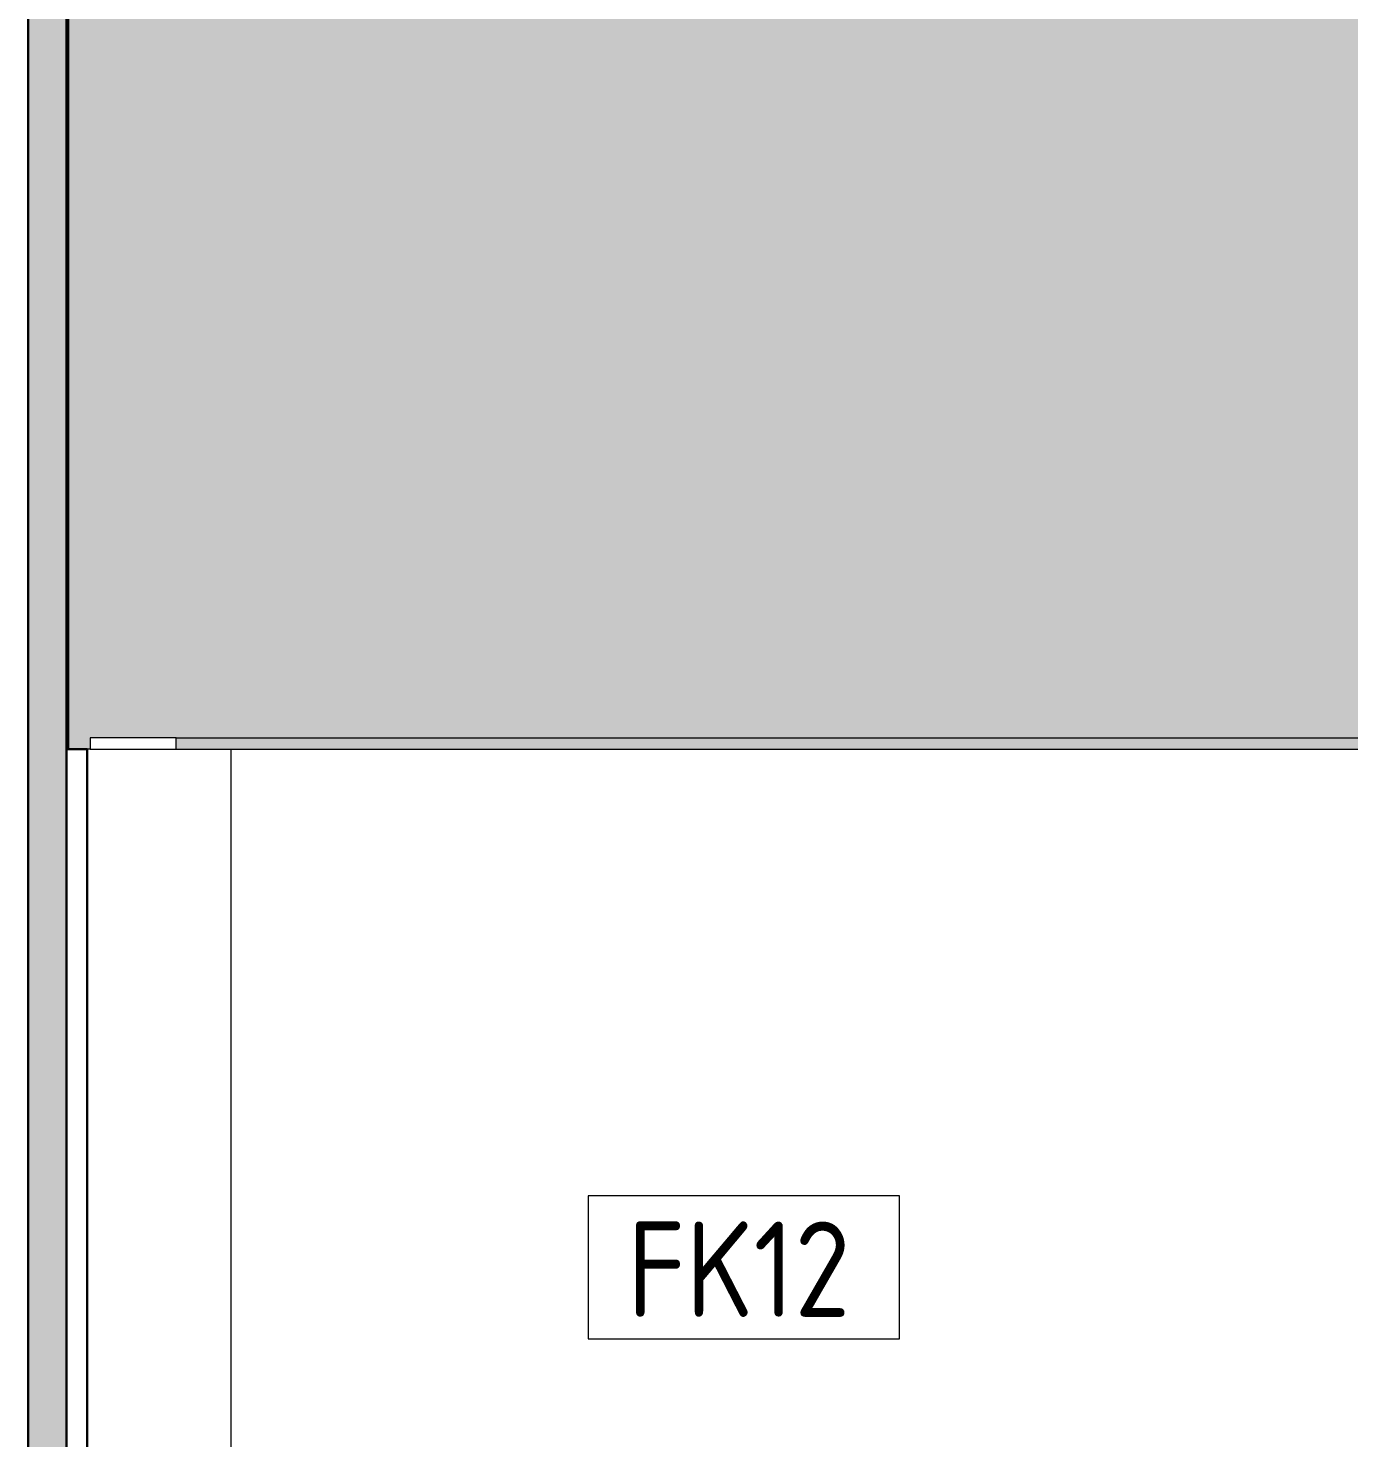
# Model space of a CAD drawing. Header units: millimetres. Extents: x 0 to 102275, y -2706 to 7916.
# Drawn here: x 72686 to 73378, y 1439 to 2178 of the extents above; entities that cross this region are included whole.
import ezdxf

# ---------------------------------------------------------------- set-up
doc = ezdxf.new("R2010")
doc.units = ezdxf.units.MM
for name, color, linetype, lineweight, true_color in [('A-WALL-5', 7, 'Continuous', 30, 0x3c3c3c), ('A-WALL-FNSH-3', 7, 'Continuous', 30, 0x3c3c3c), ('I-WALL-1', 7, 'Continuous', 9, 0x787878)]:
    doc.layers.add(name, color=color, linetype=linetype, lineweight=lineweight, true_color=true_color)
for name, color, linetype, lineweight in [('A-WALL-IDEN', 7, 'Continuous', 9), ('A-WALL-PATT', 7, 'Continuous', 9), ('I-WALL', 7, 'Continuous', 9), ('Ограждение', 7, 'Continuous', 9), ('Поручни', 7, 'Continuous', 9)]:
    doc.layers.add(name, color=color, linetype=linetype, lineweight=lineweight)
doc.styles.add('GOST Common_1', font='GOST_Common.ttf', dxfattribs={"width": 0.9, "height": 50})

# ---------------------------------------------------------------- blocks, each defined once
blk = doc.blocks.new('Ограждение - Ограждение-30307754-Развертка 1_15-1')
at = {"layer": 'Ограждение'}
blk.add_hatch(color=256, dxfattribs=at).paths.add_polyline_path([(70163.15, 1800), (70497.5, 1800), (70497.5, 1806), (69222.5, 1806), (69222.5, 1800), (69831.68, 1800)])
at = {"layer": 'Поручни'}
for p, q in [((69222.5, 1806), (69177.5, 1806)), ((69177.5, 1806), (69177.5, 1800)), ((69222.5, 1800), (69222.5, 1806)), ((69222.5, 1806), (70497.5, 1806)), ((69177.5, 1800), (69222.5, 1800)), ((69222.5, 1800), (70497.5, 1800))]:
    blk.add_line(p, q, dxfattribs=at)
blk = doc.blocks.new('М_стена_0001 - Типоразмер_без рамки-25382661-Развертка 1_15-1')
at = {"layer": 'A-WALL-IDEN'}
for p, q in [((71221.45, 2634.03), (71058.16, 2634.03)), ((71058.16, 2634.03), (71058.16, 2559.03)), ((71221.45, 2559.03), (71221.45, 2634.03)), ((71058.16, 2559.03), (71221.45, 2559.03))]:
    blk.add_line(p, q, dxfattribs=at)

msp = doc.modelspace()

# ---------------------------------------------------------------- hatches: boundary and pattern name
at = {"layer": 'A-WALL-PATT'}
msp.add_hatch(color=256, dxfattribs=at).paths.add_polyline_path([(72718.59, 1800), (72718.59, 1806), (73981.09, 1806), (73981.09, 3400), (72707.09, 3400), (72707.09, 1800), (72717.09, 1800)])
h = msp.add_hatch(dxfattribs=at)
h.set_pattern_fill('FP_12', color=256, style=0, pattern_type=2)
h.set_pattern_definition([(90, (73992.1, 0), (-600, 4e-14), []), (180, (73992.1, 0), (-7e-14, -600), [])])
h.paths.add_polyline_path([(72717.09, 0), (73392.09, 0), (73392.09, 600), (73981.09, 600), (73981.09, 1800), (72717.09, 1800), (72717.09, 1009.61), (72722.1, 1009.61), (72722.1, 998.09), (72765.09, 998.25), (72765.09, 999.61), (72809.49, 999.16), (72810.09, 998.5), (72809.83, 955.44), (72809.04, 954.61), (72774.22, 954.61), (72774.22, 954.28), (72768.63, 954.28), (72768.56, 954.63), (72765.09, 954.86), (72765.09, 956.11), (72722.1, 956.11), (72722.1, 944.61), (72717.09, 944.61), (72717.09, 816.7), (72719.7, 816.7), (72719.7, 915), (72721.71, 915), (72723.06, 930.71), (72726.99, 931.75), (72732.72, 932.27), (72738.13, 931.95), (72745.8, 929.67), (72754, 924.41), (72761.23, 915), (72772.48, 893.65), (72788.11, 867.17), (72802.7, 844.78), (72815.45, 826.71), (72833.33, 803.67), (72850.4, 783.57), (72869.45, 763.08), (72887.74, 745.01), (72910.71, 724.44), (72931.27, 707.62), (72953.53, 691.03), (72975.32, 676.22), (72998.46, 661.95), (73020.1, 649.82), (73044.05, 637.74), (73064.72, 628.3), (73079.82, 621.97), (73098.28, 614.85), (73095.36, 591.98), (73090.66, 570.81), (73083.82, 550.63), (73076.11, 534.25), (73066.49, 519.38), (73054.85, 506.43), (73042.29, 496.51), (73035.08, 492.53), (73017.38, 443.91), (73008.18, 440), (73008.18, 425), (73014.2, 424.74), (73015.18, 424.29), (73017.12, 423.45), (73019.38, 419.81), (73032.41, 363.37), (73031.93, 359.86), (73028.84, 357.4), (73016.9, 353.12), (73012.09, 353.12), (73012.09, 293.12), (73010.58, 286.83), (73007.69, 282.52), (73002.13, 279.09), (72998.05, 278.36), (72994.94, 278.12), (72975.8, 278.38), (72970.98, 279.51), (72966.48, 282.52), (72963.23, 287.38), (72962.09, 293.12), (72962.09, 353.12), (72957.09, 353.12), (72944.93, 357.55), (72942.24, 359.92), (72941.77, 363.37), (72942.93, 368.88), (72925, 368.88), (72925, 361.87), (72890, 361.87), (72890, 368.88), (72722.63, 368.88), (72722.63, 360.28), (72721.46, 357.45), (72718.63, 356.28), (72717.09, 356.28), (72717.09, 16.77)])
h.paths.add_polyline_path([(72959.18, 424.29), (72959.63, 424.29), (72959.23, 424.3)])
h.paths.add_polyline_path([(72842.06, 406.88), (72890, 406.88), (72890, 413.89), (72925, 413.89), (72925, 406.88), (72951.81, 406.88), (72955.04, 420.26), (72957.31, 423.63), (72962, 425), (72966, 425), (72965.78, 440.09), (72956.79, 443.91), (72937.98, 495.59), (72939.91, 495.59), (72921.79, 504.73), (72898.09, 520.72), (72873.95, 541.23), (72853.84, 561.36), (72849.55, 562.79), (72835.9, 566.45), (72821.95, 569.31), (72802.02, 571.89), (72781.9, 572.75), (72761.77, 571.89), (72741.83, 569.31), (72729.54, 566.81), (72719.7, 564.36), (72719.7, 796.7), (72717.09, 796.7), (72717.09, 419.49), (72719.09, 419.29), (72721.55, 418.1), (72722.63, 415.49), (72722.63, 406.88), (72770.8, 406.88)])
at = {"layer": 'I-WALL-1'}
h = msp.add_hatch(dxfattribs=at)
h.set_pattern_fill('FP_11', color=256, style=0, pattern_type=2)
h.set_pattern_definition([(0, (74830.697, 0), (30.48, 7.62), [2.515, -20.345, 2.515, -20.345, -121.92]), (0, (74830.697, 0), (30.48, 7.62), [-45.72, 2.515, -43.205, 2.515, -20.345, -53.34]), (0, (74830.697, 0), (30.48, 7.62), [-114.3, 2.515, -12.725, 2.515, -35.585]), (120, (74842.127, 3.81), (-21.839114, 22.586454), [2.515, -20.345, 2.515, -20.345, -121.92]), (120, (74842.127, 3.81), (-21.839114, 22.586454), [-45.72, 2.515, -43.205, 2.515, -20.345, -53.34]), (120, (74842.127, 3.81), (-21.839114, 22.586454), [-114.3, 2.515, -12.725, 2.515, -35.585]), (240, (74845.937, 19.05), (-8.640886, -30.206454), [2.515, -20.345, 2.515, -20.345, -121.92]), (240, (74845.937, 19.05), (-8.640886, -30.206454), [-45.72, 2.515, -43.205, 2.515, -20.345, -53.34]), (240, (74845.937, 19.05), (-8.640886, -30.206454), [-114.3, 2.515, -12.725, 2.515, -35.585])])
h.paths.add_polyline_path([(72706.09, 0), (72706.09, 3470), (72686.09, 3470), (72686.09, 0)])

# ---------------------------------------------------------------- linework, layer by layer
at = {"layer": 'A-WALL-5'}
msp.add_line((72686.09, -5.17), (72686.09, 3880.32), dxfattribs=at)
at = {"layer": 'A-WALL-FNSH-3'}
for p, q in [((72706.09, 3450), (72706.09, 0)), ((72707.09, 1800), (72707.09, 3450)), ((72717.09, 1800), (72706.09, 1800)), ((72717.09, 0), (72717.09, 1800))]:
    msp.add_line(p, q, dxfattribs=at)
at = {"layer": 'I-WALL'}
msp.add_line((72718.59, 1800), (72717.09, 1800), dxfattribs=at)

# ---------------------------------------------------------------- block references
at = {"layer": 'A-WALL-IDEN'}
msp.add_blockref('М_стена_0001 - Типоразмер_без рамки-25382661-Развертка 1_15-1', (1921.51, -1068.08), dxfattribs=at)
at = {"layer": 'Поручни'}
msp.add_blockref('Ограждение - Ограждение-30307754-Развертка 1_15-1', (3541.09, 0), dxfattribs=at)

# ---------------------------------------------------------------- texts
at = {"layer": 'A-WALL-IDEN', "insert": (73000.14, 1552.37), "char_height": 50, "width": 151.5189, "attachment_point": 1, "style": 'GOST Common_1'}
msp.add_mtext('FK12', dxfattribs=at)

doc.saveas('drawing.dxf')
